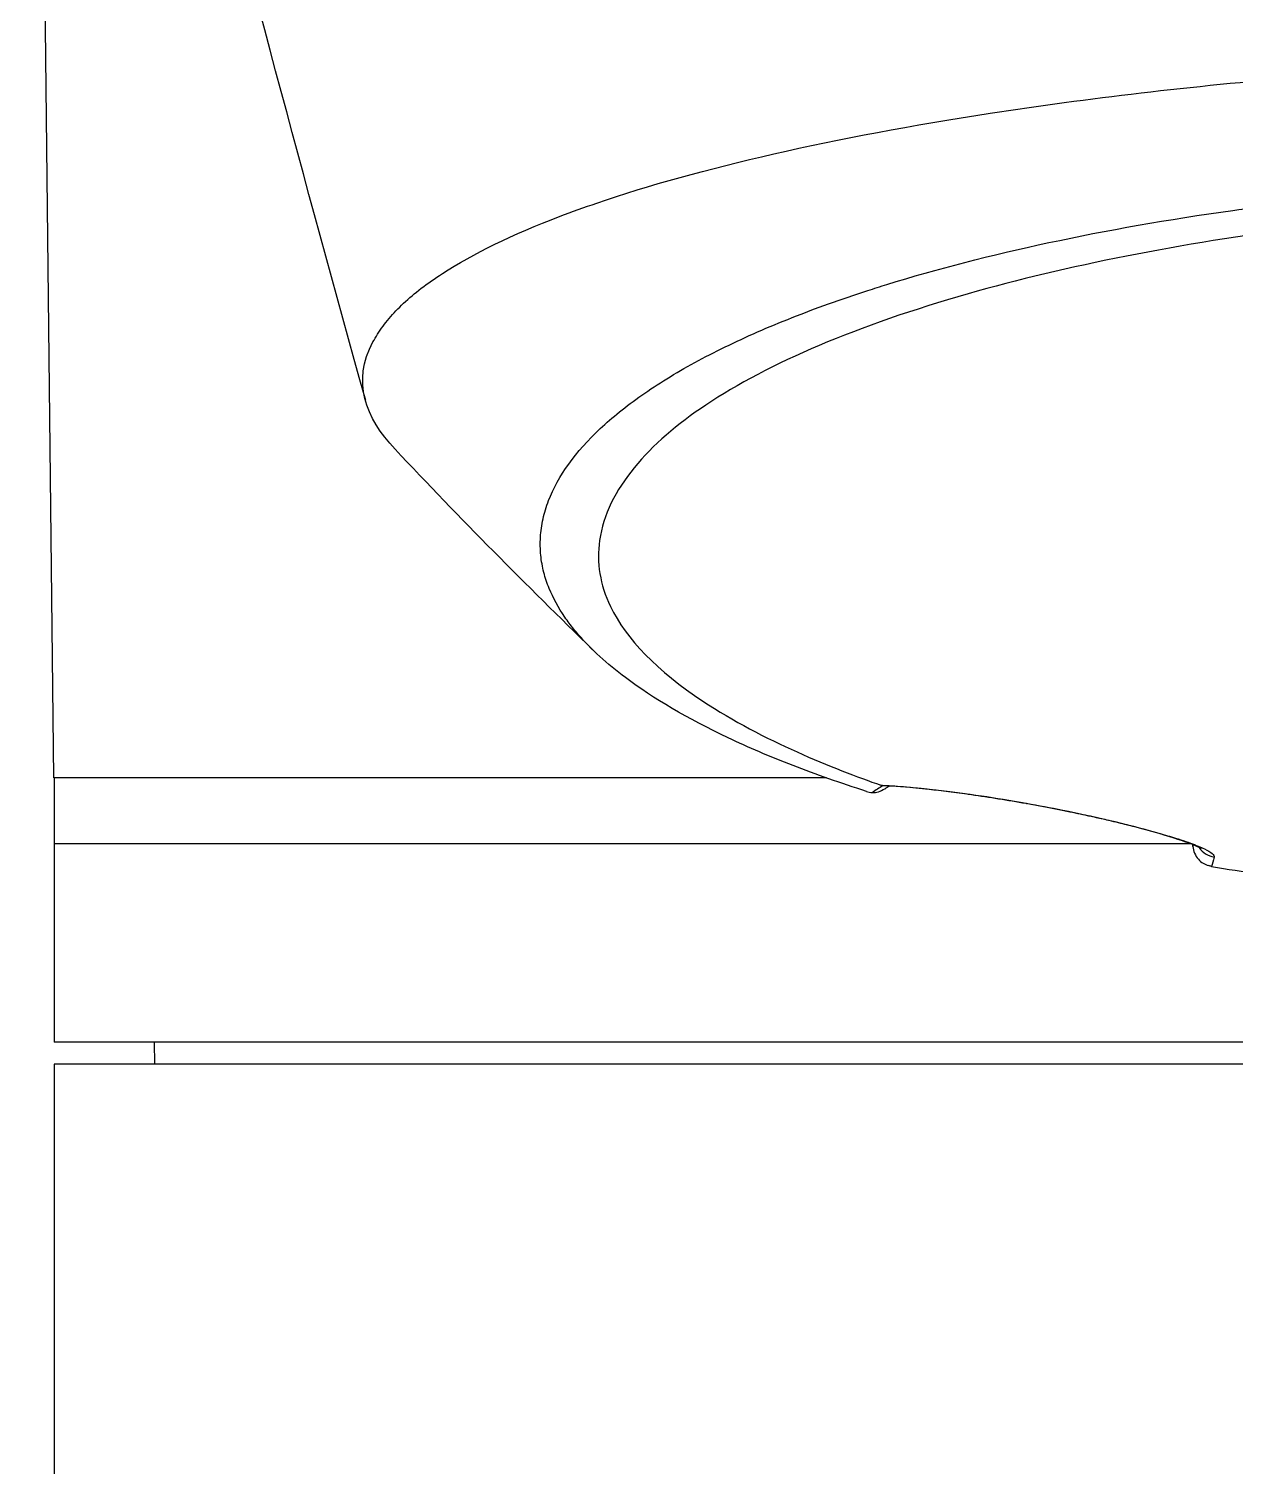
# Model space of a CAD drawing. Header units: millimetres. Extents: x 0 to 4378, y 0 to 2376.
# Drawn here: x 737.64 to 765.03, y 1524.33 to 1556.97 of the extents above; entities that cross this region are included whole.
import ezdxf

# ---------------------------------------------------------------- set-up
doc = ezdxf.new("R2010")
doc.units = ezdxf.units.MM
doc.header["$LTSCALE"] = 0.2

# ---------------------------------------------------------------- blocks, each defined once
blk = doc.blocks.new('Blk$A22R2-0W24F')
for p, q in [((-39.006, 937.7), (-39.424, 975.126)), ((-21.473, 937.7), (-39.006, 937.7)), ((-39, 937.7), (-39, 931.7)), ((-13.195, 936.2), (-39, 936.2)), ((39, 931.7), (-39, 931.7)), ((-36.713, 931.2), (-36.721, 931.7)), ((39, 931.2), (-39, 931.2)), ((-39, 931.2), (-39, 702.181))]:
    blk.add_line(p, q)
for centre, major_axis, ratio, start_param, end_param in [((-17.711, 936.85), (3.301, 0.414), 0.418734, 2.365504, 2.484054), ((-16.846, 937.611), (-0.087, -0.492), 0.18403, 6.158198, 6.280838), ((-16.846, 937.611), (-0.087, -0.492), 0.18403, 6.280838, 6.283185), ((-16.891, 1146.027), (-4.658, 215.445), 0.01639, 2.912692, 2.912763), ((-12.596, 936.397), (-0.487, 0.115), 0.997252, 0.821988, 1.652869)]:
    blk.add_ellipse(centre, major_axis=major_axis, ratio=ratio, start_param=start_param, end_param=end_param)
for points in [[(-31.93, 946.267), (-34.716, 956.266), (-37.257, 966.253), (-39.578, 975.756)], [(-26.779, 940.612), (-28.275, 942.074), (-29.788, 943.591), (-31.262, 945.164)], [(-20.43, 937.368), (-20.341, 937.36), (-20.238, 937.395), (-20.149, 937.456)], [(-20.149, 937.52), (-20.162, 937.521), (-20.175, 937.522), (-20.188, 937.524)], [(-20.042, 937.515), (-20.078, 937.493), (-20.112, 937.471), (-20.144, 937.448)], [(-13.154, 936.146), (-13.155, 936.159), (-13.157, 936.172), (-13.158, 936.185)], [(-13.156, 936.181), (-13.156, 936.182), (-13.155, 936.183), (-13.155, 936.184)], [(-12.67, 935.904), (-12.691, 935.816), (-12.71, 935.748), (-12.73, 935.692)]]:
    blk.add_open_spline(points, degree=3)
for points, knots in [([(-31.264, 945.165), (-31.93, 945.875), (-32.252, 946.704), (-31.734, 947.657), (-31.699, 947.715), (-31.621, 947.836), (-31.58, 947.897), (-31.493, 948.015), (-31.447, 948.074), (-31.204, 948.365), (-30.96, 948.593), (-30.52, 948.93), (-30.36, 949.042), (-29.493, 949.605), (-28.6, 950.041), (-27.25, 950.555), (-26.972, 950.655), (-24.332, 951.558), (-21.296, 952.249), (-15.555, 953.131), (-13.178, 953.41), (-9.428, 953.726), (-8.152, 953.813), (-5.573, 953.956), (-4.248, 954.014), (-2.92, 954.048)], [1.087896, 1.087896, 1.087896, 1.087896, 1.428405, 1.428405, 1.450296, 1.450296, 1.471663, 1.471663, 1.492327, 1.492327, 1.574835, 1.574835, 1.616316, 1.616316, 1.784634, 1.784634, 1.826029, 1.826029, 2.164003, 2.164003, 2.373598, 2.373598, 2.479923, 2.479923, 2.586935, 2.586935, 2.586935, 2.586935]), ([(-20.562, 937.393), (-21.148, 937.581), (-21.706, 937.777), (-22.753, 938.183), (-23.245, 938.394), (-24.619, 939.044), (-25.4, 939.502), (-26.454, 940.294), (-26.81, 940.618), (-27.173, 941.036), (-27.245, 941.126), (-27.344, 941.258), (-27.377, 941.303), (-27.558, 941.566), (-27.677, 941.786), (-27.814, 942.123), (-27.855, 942.243), (-27.919, 942.495), (-27.942, 942.625), (-27.968, 942.891), (-27.971, 943.027), (-27.954, 943.304), (-27.934, 943.443), (-27.872, 943.72), (-27.83, 943.858), (-27.564, 944.558), (-27.169, 945.105), (-26.47, 945.76), (-26.326, 945.885), (-25.853, 946.266), (-25.493, 946.519), (-24.691, 947.012), (-24.25, 947.253), (-23.534, 947.602), (-23.289, 947.715), (-22.782, 947.937), (-22.52, 948.046), (-21.984, 948.258), (-21.706, 948.363), (-21.132, 948.568), (-20.83, 948.671), (-20.39, 948.813), (-20.247, 948.859), (-17.837, 949.605), (-15.176, 950.176), (-11.882, 950.639), (-11.513, 950.688), (-10.487, 950.816), (-9.823, 950.889), (-8.146, 951.052), (-7.119, 951.132), (-5.556, 951.225), (-5.032, 951.251), (-3.979, 951.296), (-3.451, 951.313), (-2.919, 951.327)], [0.00002, 0.00002, 0.00002, 0.00002, 0.259158, 0.259158, 0.518708, 0.518708, 1.038075, 1.038075, 1.384705, 1.384705, 1.477831, 1.477831, 1.526561, 1.526561, 1.759973, 1.759973, 1.890971, 1.890971, 2.029156, 2.029156, 2.171186, 2.171186, 2.316283, 2.316283, 2.460898, 2.460898, 3.049329, 3.049329, 3.189055, 3.189055, 3.478614, 3.478614, 3.769885, 3.769885, 3.913253, 3.913253, 4.056001, 4.056001, 4.19686, 4.19686, 4.341119, 4.341119, 4.411312, 4.411312, 5.498875, 5.498875, 5.634552, 5.634552, 5.872375, 5.872375, 6.229939, 6.229939, 6.408513, 6.408513, 6.587137, 6.587137, 6.587137, 6.587137]), ([(0.023, 950.825), (-1.115, 950.825), (-2.262, 950.805), (-4.52, 950.727), (-5.674, 950.665), (-8.113, 950.483), (-9.391, 950.355), (-13.438, 949.839), (-16.02, 949.329), (-20.755, 947.98), (-22.778, 947.122), (-25.5, 945.305), (-26.454, 944.257), (-26.692, 942.586), (-26.612, 942.089), (-26.017, 940.853), (-25.31, 940.128), (-22.906, 938.537), (-21.296, 937.909), (-20.233, 937.534)], [-3.557548, -3.557548, -3.557548, -3.557548, -3.349945, -3.349945, -3.131371, -3.131371, -2.88131, -2.88131, -2.314192, -2.314192, -1.681115, -1.681115, -1.111984, -1.111984, -0.864569, -0.864569, -0.492008, -0.492008, -0.000015, -0.000015, -0.000015, -0.000015]), ([(-20.233, 937.534), (-20.076, 937.528), (-19.905, 937.517), (-19.721, 937.502), (-19.63, 937.494), (-19.535, 937.485), (-19.437, 937.476), (-19.389, 937.471), (-19.339, 937.466), (-19.289, 937.461), (-19.239, 937.456), (-19.214, 937.453), (-19.137, 937.445), (-19.067, 937.437), (-18.996, 937.429), (-18.924, 937.42), (-18.84, 937.41), (-18.755, 937.4), (-18.669, 937.389), (-18.509, 937.368), (-18.389, 937.352), (-18.182, 937.323), (-17.77, 937.264), (-17.354, 937.197), (-16.944, 937.124)], [0, 0, 0, 0, 0.25, 0.25, 0.25, 0.375, 0.375, 0.375, 0.4375, 0.4375, 0.4375, 0.5, 0.5, 0.5, 0.557564, 0.557564, 0.557564, 0.625, 0.625, 0.625, 0.75, 0.75, 0.75, 1, 1, 1, 1]), ([(-20.188, 937.524), (-20.196, 937.525), (-20.204, 937.527), (-20.219, 937.53), (-20.227, 937.532), (-20.233, 937.534)], [0.000074656, 0.000074656, 0.000074656, 0.000074656, 0.002992048, 0.002992048, 0.005986976, 0.005986976, 0.005986976, 0.005986976]), ([(-16.936, 937.119), (-17.289, 937.182), (-17.634, 937.238), (-18.304, 937.337), (-18.631, 937.38), (-19.294, 937.458), (-19.618, 937.488), (-19.98, 937.512), (-20.068, 937.517), (-20.149, 937.52)], [0.000282, 0.000282, 0.000282, 0.000282, 0.1096874, 0.1096874, 0.2297175, 0.2297175, 0.3813987, 0.3813987, 0.4345685, 0.4345685, 0.4345685, 0.4345685]), ([(-20.562, 937.393), (-20.544, 937.387), (-20.523, 937.382), (-20.479, 937.373), (-20.455, 937.37), (-20.43, 937.368)], [-0.0164291, -0.0164291, -0.0164291, -0.0164291, -0.00823051, -0.00823051, -0.00000316, -0.00000316, -0.00000316, -0.00000316]), ([(-16.944, 937.124), (-16.618, 937.066), (-16.293, 937.004), (-16.012, 936.947), (-15.839, 936.911), (-15.682, 936.878), (-15.552, 936.85), (-15.508, 936.84), (-15.467, 936.831), (-15.43, 936.823), (-15.325, 936.799), (-15.218, 936.775), (-15.114, 936.751), (-14.968, 936.717), (-14.828, 936.683), (-14.703, 936.653), (-14.639, 936.637), (-14.58, 936.622), (-14.527, 936.608), (-14.456, 936.59), (-14.387, 936.573), (-14.322, 936.555), (-14.076, 936.49), (-13.864, 936.43), (-13.683, 936.375), (-13.589, 936.347), (-13.505, 936.32), (-13.43, 936.295), (-13.351, 936.269), (-13.278, 936.244), (-13.211, 936.219), (-13.082, 936.173), (-12.975, 936.129), (-12.893, 936.089), (-12.733, 936.013), (-12.66, 935.95), (-12.67, 935.904)], [0, 0, 0, 0, 0.068487, 0.068487, 0.068487, 0.110613, 0.110613, 0.110613, 0.125, 0.125, 0.125, 0.165111, 0.165111, 0.165111, 0.221432, 0.221432, 0.221432, 0.25, 0.25, 0.25, 0.287562, 0.287562, 0.287562, 0.427692, 0.427692, 0.427692, 0.5, 0.5, 0.5, 0.5757, 0.5757, 0.5757, 0.720411, 0.720411, 0.720411, 1, 1, 1, 1]), ([(-12.958, 936.09), (-12.958, 936.09), (-12.974, 936.101), (-13.053, 936.142), (-13.142, 936.181), (-13.439, 936.291), (-13.687, 936.372), (-14.299, 936.546), (-14.665, 936.641), (-15.392, 936.812), (-15.75, 936.89), (-16.383, 937.017), (-16.662, 937.07), (-16.933, 937.118)], [0.1063425, 0.1063425, 0.1063425, 0.1063425, 0.1608691, 0.1608691, 0.2604601, 0.2604601, 0.4055028, 0.4055028, 0.5414374, 0.5414374, 0.6515369, 0.6515369, 0.7355491, 0.7355491, 0.7355491, 0.7355491]), ([(-13.156, 936.181), (-13.156, 936.18), (-13.156, 936.179), (-13.155, 936.127), (-13.145, 936.076), (-13.112, 935.977), (-13.086, 935.928), (-13.046, 935.874), (-13.037, 935.864), (-12.997, 935.818), (-12.96, 935.788), (-12.881, 935.74), (-12.839, 935.721), (-12.796, 935.708)], [-0.00030662, -0.00030662, -0.00030662, -0.00030662, 0, 0, 0.01532058, 0.01532058, 0.03142731, 0.03142731, 0.03552574, 0.03552574, 0.04971247, 0.04971247, 0.06328028, 0.06328028, 0.06328028, 0.06328028]), ([(-12.73, 935.692), (-12.74, 935.694), (-12.751, 935.696), (-12.773, 935.701), (-12.785, 935.704), (-12.796, 935.708)], [-0.00715982, -0.00715982, -0.00715982, -0.00715982, -0.003611253, -0.003611253, -0.000066026, -0.000066026, -0.000066026, -0.000066026]), ([(-12.73, 935.692), (-12.016, 935.569), (-11.284, 935.458), (-10.282, 935.322), (-10.027, 935.289), (-9.44, 935.216), (-9.1, 935.176), (-8.297, 935.087), (-7.835, 935.039), (-7.106, 934.971), (-6.835, 934.947), (-5.606, 934.845), (-4.636, 934.781), (-3.167, 934.712), (-2.674, 934.693), (-1.936, 934.672), (-1.688, 934.666), (-1.315, 934.659), (-1.191, 934.657), (-0.948, 934.654), (-0.82, 934.652), (-0.455, 934.649), (-0.215, 934.647), (0.025, 934.648)], [0.000005, 0.000005, 0.000005, 0.000005, 0.245288, 0.245288, 0.32758, 0.32758, 0.439471, 0.439471, 0.588452, 0.588452, 0.672216, 0.672216, 0.969709, 0.969709, 1.119078, 1.119078, 1.193047, 1.193047, 1.22978, 1.22978, 1.265, 1.265, 1.331927, 1.331927, 1.331927, 1.331927])]:
    blk.add_open_spline(points, degree=3, knots=knots)

msp = doc.modelspace()

# ---------------------------------------------------------------- block references
msp.add_blockref('Blk$A22R2-0W24F', (777.219, 602.257))

doc.saveas('drawing.dxf')
